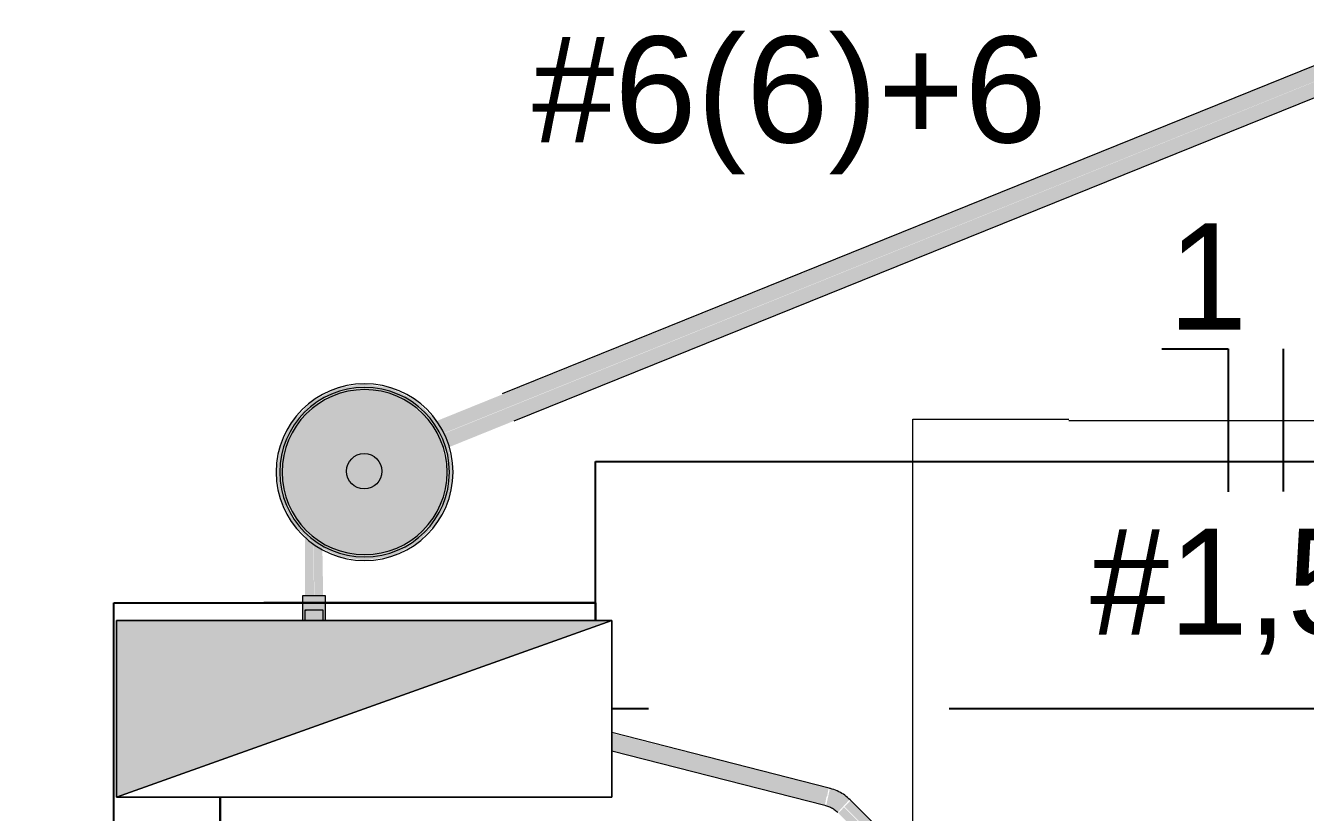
# Model space of a CAD drawing. Header units: metres. Extents: x 4 to 151, y -16 to 34.
# Drawn here: x 36.844 to 38.653, y 10.58 to 11.693 of the extents above; entities that cross this region are included whole.
import ezdxf

# ---------------------------------------------------------------- set-up
doc = ezdxf.new("R2010")
doc.units = ezdxf.units.M
doc.linetypes.add('Hidden 1_5', pattern=[0.0022, 0.0015, -0.0007])
doc.linetypes.add('IMPORT-_Tracejado pequeno', pattern=[2.25, 1.5, -0.75])
for name, color, linetype, lineweight in [('A-ANNO-NOTE', 7, 'Continuous', 9), ('A-DETL', 7, 'Continuous', 9), ('E-ELE-QPM-IDEN', 7, 'Continuous', 9), ('E-ELEC-EQPM', 7, 'Continuous', 50), ('E-LITE-EQPM-IDEN', 7, 'Continuous', 9), ('E-POWR-CNDT', 7, 'Continuous', 25), ('KIRYA - PAREDE', 7, 'Continuous', 35), ('KIRYA - PAREDE VISTA', 7, 'Continuous', 18), ('KIRYA - PISO', 7, 'Continuous', 9)]:
    doc.layers.add(name, color=color, linetype=linetype, lineweight=lineweight)
doc.layers.add('Base Revit Coremas_dwg', color=7, linetype='Continuous', lineweight=9, true_color=0x767676)
doc.styles.add('Arial_2', font='arial.ttf', dxfattribs={"height": 0.15})
doc.styles.add('Century Gothic_5', font='GOTHIC.TTF', dxfattribs={"height": 0.15})

# ---------------------------------------------------------------- blocks, each defined once
blk = doc.blocks.new('Haste de aterramento - Haste de aterramento-V26-PLANTA BAIXA - TÉRREO')
at = {"layer": 'E-ELEC-EQPM', "linetype": 'Hidden 1_5', "lineweight": 9, "true_color": 0xc0c0c0}
for points in [[(0.1206, -0.0013), (0.1256, -0.0013), (0.1182, 0.0399), (0.1018, 0.0722), (0.0711, 0.1013), (0.0367, 0.118), (-0.0009, 0.1234), (-0.038, 0.1176), (-0.0742, 0.0985), (-0.102, 0.0692), (-0.1185, 0.0357), (-0.1244, -0.0013), (-0.1193, -0.0013), (-0.1134, 0.0357), (-0.0938, 0.0718), (-0.068, 0.0967), (-0.0354, 0.1129), (0.0006, 0.1186), (0.0393, 0.1119), (0.0737, 0.0931), (0.0986, 0.0673), (0.1153, 0.0321), (0.1195, 0.0053)], [(-0.1182, -0.0013), (-0.1159, -0.0002), (-0.1098, 0.0357), (-0.0919, 0.0692), (-0.0667, 0.0937), (-0.0348, 0.1098), (0.0017, 0.1152), (0.0377, 0.1092), (0.0711, 0.0912), (0.0957, 0.0661), (0.1121, 0.0316), (0.1173, -0.0013), (0.1206, -0.0013), (0.1134, 0.0383), (0.0951, 0.0718), (0.0679, 0.0974), (0.0367, 0.1129), (0.0006, 0.1186), (-0.038, 0.1119), (-0.0725, 0.0931), (-0.0973, 0.0673), (-0.1136, 0.0347), (-0.1193, -0.0013)], [(-0.1161, -0.0013), (0.1173, -0.0013), (0.1106, 0.0368), (0.0937, 0.0686), (0.0668, 0.0943), (0.0367, 0.1097), (0.0006, 0.1154), (-0.0354, 0.1097), (-0.068, 0.0931), (-0.0938, 0.0673), (-0.1104, 0.0347)], [(0.0006, -0.1263), (0.0393, -0.1202), (0.0755, -0.1011), (0.1033, -0.0718), (0.1198, -0.0384), (0.1256, -0.0013), (0.1206, -0.0013), (0.1147, -0.0384), (0.0951, -0.0744), (0.0692, -0.0993), (0.0367, -0.1155), (0.0006, -0.1212), (-0.038, -0.1146), (-0.0725, -0.0957), (-0.0973, -0.0699), (-0.1136, -0.0374), (-0.1193, -0.0013), (-0.1244, -0.0013), (-0.1182, -0.0399), (-0.0991, -0.0761), (-0.0699, -0.104), (-0.0354, -0.1206), (-0.0009, -0.1261)], [(0.0006, -0.1212), (0.0393, -0.1146), (0.0737, -0.0957), (0.0986, -0.0699), (0.1148, -0.0374), (0.1195, -0.0013), (0.1172, -0.0024), (0.1111, -0.0384), (0.0932, -0.0718), (0.068, -0.0964), (0.0361, -0.1124), (-0.0004, -0.1178), (-0.0364, -0.1118), (-0.0702, -0.0934), (-0.0944, -0.0687), (-0.1105, -0.0367), (-0.1161, -0.0013), (-0.1193, -0.0013), (-0.1126, -0.0399), (-0.0938, -0.0744), (-0.068, -0.0993), (-0.0354, -0.1155), (-0.0197, -0.118)], [(0.0006, -0.118), (0.0367, -0.1123), (0.0692, -0.0957), (0.0951, -0.0699), (0.1116, -0.0374), (0.1173, -0.0013), (-0.1161, -0.0013), (-0.1104, -0.0374), (-0.0938, -0.0699), (-0.068, -0.0957), (-0.0354, -0.1123)]]:
    blk.add_hatch(color=9, dxfattribs=at).paths.add_polyline_path(points)
at = {"layer": 'E-ELEC-EQPM', "lineweight": 9}
blk.add_circle((0, 0), 0.025, dxfattribs=at)
for radius, start, end in [(0.125, 0, 180), (0.1199, 360, 180), (0.1167, 360, 180), (0.125, 180, 0), (0.1199, 180, 360), (0.1167, 180, 360)]:
    blk.add_arc((0.0006, -0.0013), radius, start, end, dxfattribs=at)
blk = doc.blocks.new('BEE - PVC Roscavel_Luva Para Conexão - BEE - PVC Roscavel_Luva Para Conexão-V28-PLANTA BAIXA - TÉRREO')
at = {"layer": 'E-POWR-CNDT', "linetype": 'Hidden 1_5', "lineweight": 9, "true_color": 0x2c2c2c}
for points in [[(13.801, 10.8514), (13.8172, 10.8514), (13.8172, 10.8862), (13.801, 10.8862), (13.801, 10.8662)], [(13.8196, 10.8514), (13.8335, 10.8514), (13.8335, 10.8862), (13.8172, 10.8862), (13.8175, 10.8514), (13.8195, 10.8514)]]:
    blk.add_hatch(color=250, dxfattribs=at).paths.add_polyline_path(points)
at = {"layer": 'E-POWR-CNDT', "lineweight": 9}
for p, q in [((13.801, 10.8862), (13.801, 10.8514)), ((13.8172, 10.8862), (13.801, 10.8862)), ((13.8335, 10.8862), (13.8172, 10.8862)), ((13.8335, 10.8514), (13.8335, 10.8862))]:
    blk.add_line(p, q, dxfattribs=at)
blk = doc.blocks.new('Base Revit Coremas_dwg-8208185-PLANTA BAIXA - TÉRREO')
at = {"layer": 'KIRYA - PAREDE', "color": 254, "linetype": 'IMPORT-_Tracejado pequeno', "lineweight": 25, "true_color": 0xe3e3e3, "flags": 128}
for points in [[(13.5344, 10.5264), (13.5344, 10.8764), (14.2153, 10.8764), (13.5344, 10.8764), (13.5344, 10.5264), (13.6844, 10.5264), (13.6844, 10.6014)], [(13.6844, 10.6014), (13.6844, 10.5264), (13.5344, 10.5264)]]:
    blk.add_lwpolyline(points, dxfattribs=at)
blk.add_lwpolyline([(14.2153, 10.8514), (14.2153, 10.8764)], close=True, dxfattribs=at)
at = {"layer": 'KIRYA - PAREDE VISTA', "color": 254, "linetype": 'IMPORT-_Tracejado pequeno', "lineweight": 25, "true_color": 0xe3e3e3}
blk.add_line((16.2153, 10.7264), (14.2382, 10.7264), dxfattribs=at)
at = {"layer": 'KIRYA - PAREDE VISTA', "color": 254, "linetype": 'IMPORT-_Tracejado pequeno', "lineweight": 25, "true_color": 0xe3e3e3, "flags": 128}
for points in [[(14.2153, 10.8514), (14.2153, 11.0764), (16.2153, 11.0764), (16.2153, 10.7264), (14.2382, 10.7264)], [(14.2153, 10.8514), (14.2153, 11.0764), (16.2153, 11.0764), (16.2153, 10.7264)]]:
    blk.add_lwpolyline(points, dxfattribs=at)
at = {"layer": 'KIRYA - PISO', "color": 254, "linetype": 'IMPORT-_Tracejado pequeno', "lineweight": 25, "true_color": 0xe3e3e3}
for radius in [6, 6, 5, 5, 4, 4]:
    blk.add_circle((15.1891, 9.1472), radius, dxfattribs=at)
blk = doc.blocks.new('BEE - PVC Roscavel_Curvas - BEE - PVC Roscavel_Curvas-V27-PLANTA BAIXA - TÉRREO')
at = {"layer": 'A-DETL', "linetype": 'Hidden 1_5'}
for p, q in [((13.8172, 10.8662), (13.8043, 10.8662)), ((13.8302, 10.8662), (13.8172, 10.8662))]:
    blk.add_line(p, q, dxfattribs=at)
at = {"layer": 'E-POWR-CNDT', "lineweight": 9}
for p, q in [((13.8043, 10.8662), (13.8043, 10.8514)), ((13.8302, 10.8514), (13.8302, 10.8662))]:
    blk.add_line(p, q, dxfattribs=at)
blk = doc.blocks.new('Fiação_Tags Lighting Fixture - 1_ FN-3746626-PLANTA BAIXA - TÉRREO')
at = {"layer": 'E-LITE-EQPM-IDEN', "color": 5, "lineweight": 25, "true_color": 0x0000ff}
for p, q in [((-0.001283, -0.001642), (-0.000345, -0.001642)), ((-0.000345, -0.001642), (-0.000345, -0.003664))]:
    blk.add_line(p, q, dxfattribs=at)
at = {"layer": 'E-LITE-EQPM-IDEN', "color": 1, "lineweight": 25, "true_color": 0xff0000}
blk.add_line((0.000434, -0.001642), (0.000434, -0.003658), dxfattribs=at)
at = {"layer": 'E-LITE-EQPM-IDEN'}
blk.add_line((-0.002595, -0.002653), (0.002595, -0.002653), dxfattribs=at)

msp = doc.modelspace()

# ---------------------------------------------------------------- hatches: boundary and pattern name
at = {"layer": 'A-ANNO-NOTE', "lineweight": 5}
msp.add_hatch(color=256, dxfattribs=at).paths.add_polyline_path([(36.9725, 10.6014), (37.6725, 10.8514), (36.9725, 10.8514)])
at = {"layer": 'E-POWR-CNDT', "lineweight": 5, "true_color": 0x353535}
h = msp.add_hatch(color=250, dxfattribs=at)
h.paths.add_polyline_path([(37.434, 11.1157), (40.3338, 12.2873), (40.3051, 12.2983), (37.4249, 11.1335), (37.4315, 11.1205)])
h.paths.add_polyline_path([(40.369, 12.3015), (45.4822, 14.3674), (45.4744, 14.3868), (40.3413, 12.3122), (40.3643, 12.3033)])
h = msp.add_hatch(color=250, dxfattribs=at)
h.paths.add_polyline_path([(37.4426, 11.0966), (40.3615, 12.2767), (40.3338, 12.2873), (37.4342, 11.1153), (37.4426, 11.0966)])
h.paths.add_polyline_path([(40.3976, 12.2905), (45.4898, 14.3486), (45.4822, 14.3674), (40.369, 12.3015), (40.3973, 12.2907)])
for points in [[(37.2386, 10.8862), (37.2515, 10.8862), (37.2509, 10.9595), (37.2482, 10.9616), (37.2386, 10.9712), (37.2386, 10.9067)], [(37.2642, 10.8862), (37.2645, 10.8862), (37.2634, 10.9531), (37.2515, 10.9591), (37.2519, 10.8862), (37.264, 10.8862)]]:
    msp.add_hatch(color=250, dxfattribs=at).paths.add_polyline_path(points)
at = {"layer": 'E-POWR-CNDT', "lineweight": 5, "true_color": 0xffff00}
for points in [[(37.977, 10.6022), (37.9792, 10.6145), (37.6725, 10.692), (37.6725, 10.6801), (37.9762, 10.6024)], [(37.9739, 10.5901), (37.9762, 10.6024), (37.6725, 10.6801), (37.6725, 10.6672), (37.9723, 10.5905)], [(37.9924, 10.5803), (38.0086, 10.598), (38.0024, 10.6034), (37.9933, 10.6091), (37.981, 10.6136), (37.9758, 10.5899), (37.9892, 10.5826), (37.9922, 10.5805)], [(38.6047, 9.9674), (38.6135, 9.9763), (38.001, 10.5874), (37.9931, 10.579), (38.6044, 9.9678)], [(38.6135, 9.9763), (38.6221, 9.9854), (38.0102, 10.5967), (38.0017, 10.5881), (38.6031, 9.9868)]]:
    msp.add_hatch(color=2, dxfattribs=at).paths.add_polyline_path(points)

# ---------------------------------------------------------------- linework, layer by layer
at = {"layer": 'A-ANNO-NOTE'}
for p, q in [((36.9725, 10.6014), (37.6725, 10.8514)), ((37.6725, 10.8514), (36.9725, 10.8514)), ((36.9725, 10.8514), (36.9725, 10.6014)), ((37.6725, 10.8514), (36.9725, 10.6014)), ((36.9725, 10.8514), (37.6725, 10.8514)), ((36.9725, 10.6014), (36.9725, 10.8514)), ((37.6725, 10.8514), (36.9725, 10.6014)), ((37.6725, 10.6014), (37.6725, 10.8514)), ((37.6725, 10.8514), (37.6725, 10.6014)), ((36.9725, 10.6014), (37.6725, 10.6014)), ((37.6725, 10.6014), (36.9725, 10.6014))]:
    msp.add_line(p, q, dxfattribs=at)
at = {"layer": 'A-DETL', "linetype": 'Hidden 1_5'}
msp.add_line((37.2386, 10.8662), (37.2403, 10.8662), dxfattribs=at)
at = {"layer": 'E-LITE-EQPM-IDEN'}
for p, q in [((38.0984, 11.1363), (38.319, 11.1363)), ((38.0984, 10.4957), (38.0984, 11.1363))]:
    msp.add_line(p, q, dxfattribs=at)
at = {"layer": 'E-POWR-CNDT', "lineweight": 9}
for p, q in [((40.1691, 12.2434), (37.5175, 11.172)), ((37.5344, 11.1337), (40.2265, 12.2214))]:
    msp.add_line(p, q, dxfattribs=at)
at = {"layer": 'E-POWR-CNDT', "color": 57, "lineweight": 9, "true_color": 0x808040}
for p, q in [((37.9801, 10.6143), (37.6725, 10.693)), ((37.6725, 10.6672), (37.9739, 10.5901)), ((37.9811, 10.614), (37.9801, 10.6143)), ((37.9739, 10.5901), (37.9749, 10.5898)), ((38.0105, 10.597), (38.0098, 10.5977)), ((38.6224, 9.9851), (38.0105, 10.597))]:
    msp.add_line(p, q, dxfattribs=at)
at = {"layer": 'E-POWR-CNDT', "color": 57, "lineweight": 9, "true_color": 0x808040, "flags": 128}
for points in [[(38.0098, 10.5977), (38.008, 10.5994), (38.0061, 10.6011), (38.0042, 10.6027), (38.0022, 10.6042), (38.0002, 10.6056), (37.998, 10.6069), (37.9959, 10.6082), (37.9937, 10.6093), (37.9914, 10.6104), (37.9891, 10.6114), (37.9868, 10.6123), (37.9844, 10.6131), (37.982, 10.6138), (37.9811, 10.614)], [(37.9749, 10.5898), (37.9764, 10.5894), (37.9778, 10.589), (37.9792, 10.5885), (37.9806, 10.5879), (37.9819, 10.5873), (37.9833, 10.5866), (37.9846, 10.5858), (37.9859, 10.5851), (37.9871, 10.5842), (37.9883, 10.5833), (37.9895, 10.5824), (37.9906, 10.5814), (37.9917, 10.5804), (37.9921, 10.58)]]:
    msp.add_lwpolyline(points, dxfattribs=at)

# ---------------------------------------------------------------- block references
at = {"layer": 'A-DETL', "linetype": 'Hidden 1_5'}
msp.add_blockref('BEE - PVC Roscavel_Curvas - BEE - PVC Roscavel_Curvas-V27-PLANTA BAIXA - TÉRREO', (23.4343, 0), dxfattribs=at)
at = {"layer": 'Base Revit Coremas_dwg', "color": 254, "linetype": 'IMPORT-_Tracejado pequeno', "lineweight": 25, "true_color": 0xe3e3e3}
msp.add_blockref('Base Revit Coremas_dwg-8208185-PLANTA BAIXA - TÉRREO', (23.4343, 0), dxfattribs=at)
at = {"layer": 'E-ELEC-EQPM', "lineweight": 9}
msp.add_blockref('Haste de aterramento - Haste de aterramento-V26-PLANTA BAIXA - TÉRREO', (37.3225, 11.0625), dxfattribs=at)
at = {"layer": 'E-LITE-EQPM-IDEN', "xscale": 99.99999999999993, "yscale": 99.99999999999993, "zscale": 99.99999999999993}
msp.add_blockref('Fiação_Tags Lighting Fixture - 1_ FN-3746626-PLANTA BAIXA - TÉRREO', (38.5785, 11.3997), dxfattribs=at)
at = {"layer": 'E-POWR-CNDT'}
msp.add_blockref('BEE - PVC Roscavel_Luva Para Conexão - BEE - PVC Roscavel_Luva Para Conexão-V28-PLANTA BAIXA - TÉRREO', (23.4343, 0), dxfattribs=at)

# ---------------------------------------------------------------- texts
at = {"layer": 'E-ELE-QPM-IDEN', "insert": (37.5596, 11.6774), "char_height": 0.15, "width": 0.905907, "attachment_point": 1, "style": 'Arial_2'}
msp.add_mtext('#6(6)+6', dxfattribs=at)
at = {"layer": 'E-LITE-EQPM-IDEN', "char_height": 0.15, "attachment_point": 1, "style": 'Century Gothic_5'}
for s, insert, width in [('1', (38.4595, 11.4129), 0.144304), ('#1,5', (38.3488, 10.9812), 0.545147)]:
    msp.add_mtext(s, dxfattribs=dict(at, insert=insert, width=width))

doc.saveas('drawing.dxf')
